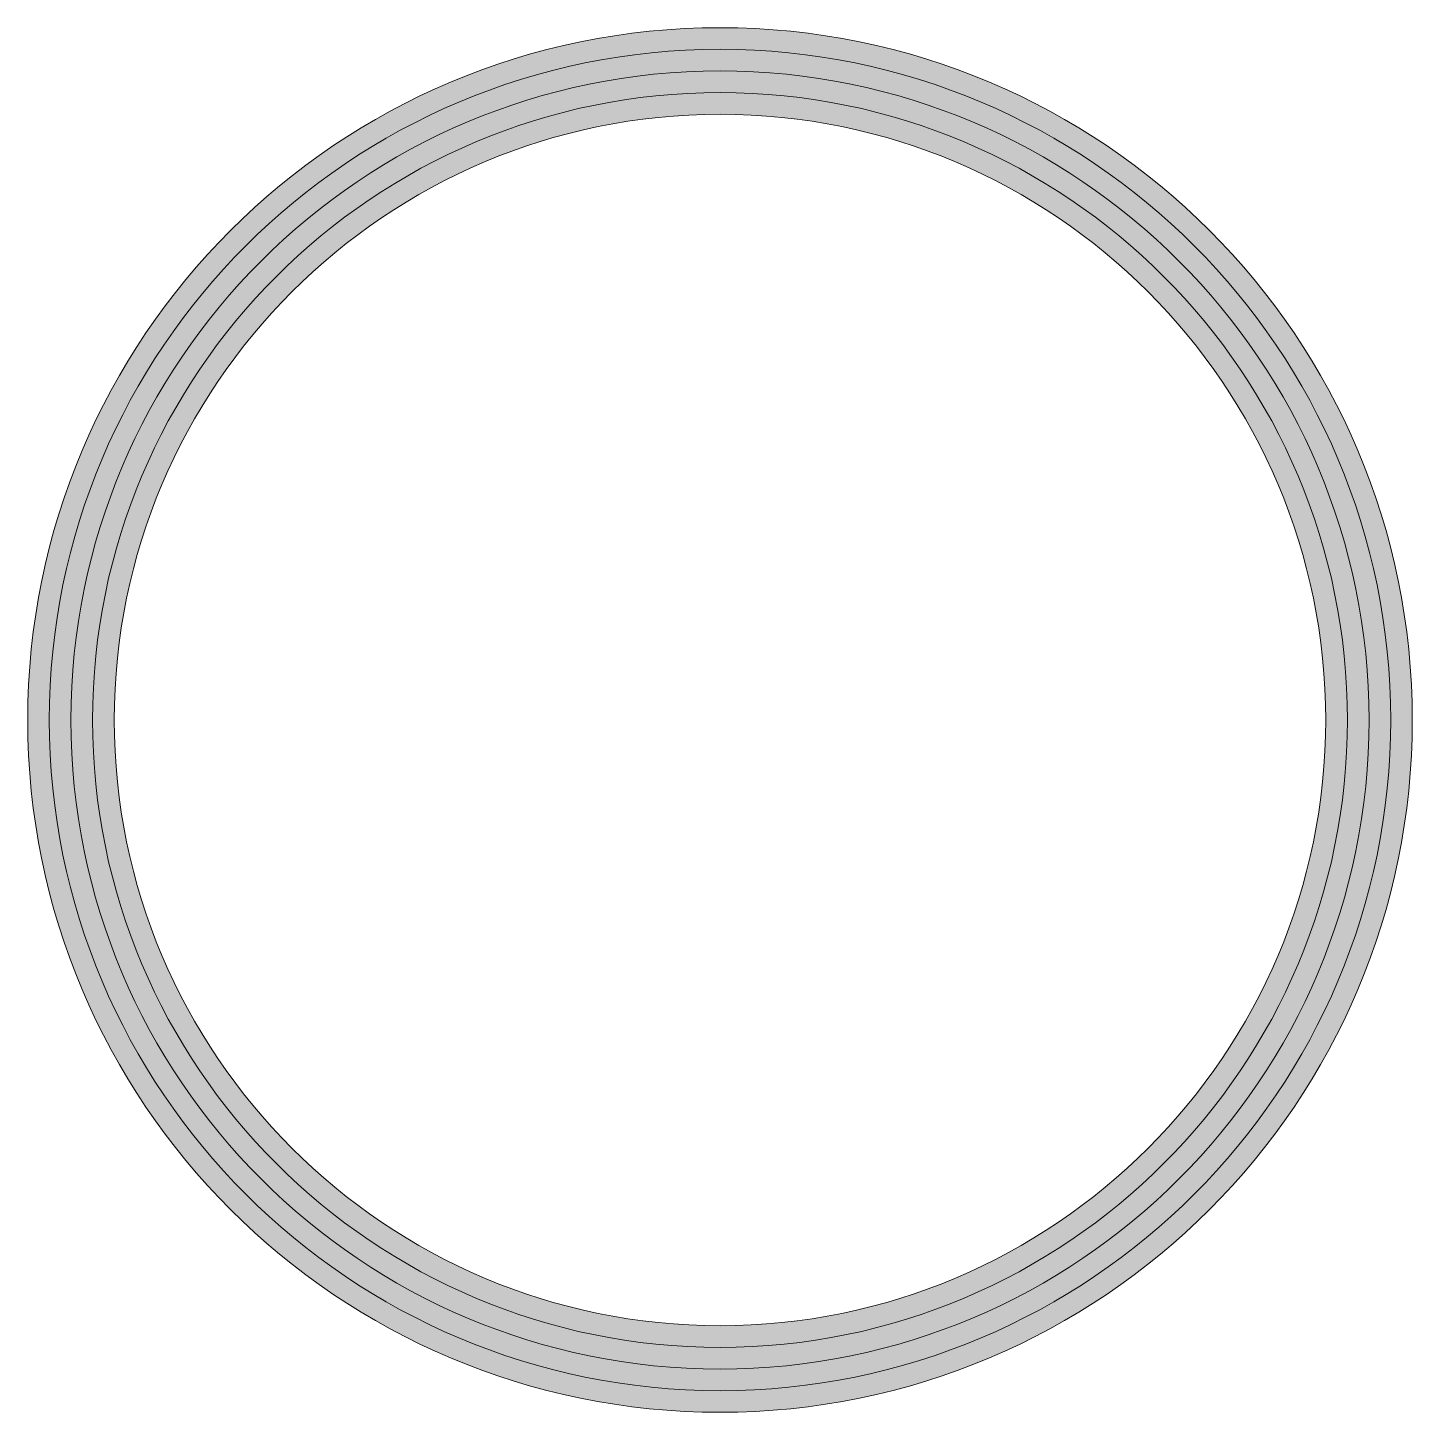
# Model space of a CAD drawing. Extents: x -4 to 4, y -4 to 4.
import ezdxf

# ---------------------------------------------------------------- set-up
doc = ezdxf.new("R2010")
doc.units = 0
doc.header["$MEASUREMENT"] = 0
doc.layers.add('center', color=7, linetype='Continuous')

# ---------------------------------------------------------------- blocks, each defined once
blk = doc.blocks.new('block 2')
at = {"layer": 'center', "true_color": 0xfe8831}
h = blk.add_hatch(color=30, dxfattribs=at)
h.dxf.hatch_style = 2
edge = h.paths.add_edge_path()
edge.add_spline(control_points=[(0, 4), (-2.2091, 4), (-4, 2.2091), (-4, 0), (-4, -2.2091), (-2.2091, -4), (0, -4), (2.2091, -4), (4, -2.2091), (4, 0), (4, 2.2091), (2.2091, 4), (0, 4), (0, 4), (0, 4), (0, 4)], knot_values=[0, 0, 0, 0, 1, 1, 1, 2, 2, 2, 3, 3, 3, 4, 4, 4, 5, 5, 5, 5], degree=3, periodic=1)
edge = h.paths.add_edge_path()
edge.add_spline(control_points=[(0, 3.5), (1.9299, 3.5), (3.5, 1.9299), (3.5, 0), (3.5, -1.9299), (1.9299, -3.5), (0, -3.5), (-1.9299, -3.5), (-3.5, -1.9299), (-3.5, 0), (-3.5, 1.9299), (-1.9299, 3.5), (0, 3.5)], knot_values=[0, 0, 0, 0, 1, 1, 1, 2, 2, 2, 3, 3, 3, 4, 4, 4, 4], degree=3, periodic=0)
edge.add_line((0, 3.5), (0, 3.5))
at = {"layer": 'center', "lineweight": 0}
for points, knots in [([(0, 4), (-2.2091, 4), (-4, 2.2091), (-4, 0), (-4, -2.2091), (-2.2091, -4), (0, -4), (2.2091, -4), (4, -2.2091), (4, 0), (4, 2.2091), (2.2091, 4), (0, 4), (0, 4), (0, 4), (0, 4)], [0, 0, 0, 0, 1, 1, 1, 2, 2, 2, 3, 3, 3, 4, 4, 4, 5, 5, 5, 5]), ([(0, 3.5), (1.9299, 3.5), (3.5, 1.9299), (3.5, 0), (3.5, -1.9299), (1.9299, -3.5), (0, -3.5), (-1.9299, -3.5), (-3.5, -1.9299), (-3.5, 0), (-3.5, 1.9299), (-1.9299, 3.5), (0, 3.5)], [0, 0, 0, 0, 1, 1, 1, 2, 2, 2, 3, 3, 3, 4, 4, 4, 4])]:
    blk.add_open_spline(points, degree=3, knots=knots, dxfattribs=at)

msp = doc.modelspace()

# ---------------------------------------------------------------- linework, layer by layer
at = {"layer": 'center', "color": 30, "lineweight": 18, "true_color": 0xfe8831}
for points in [[(3.875, 0), (3.875, -2.1401), (2.1401, -3.875), (0, -3.875), (-2.1401, -3.875), (-3.875, -2.1401), (-3.875, 0), (-3.875, 2.1401), (-2.1401, 3.875), (0, 3.875), (2.1401, 3.875), (3.875, 2.1401), (3.875, 0)], [(3.75, 0), (3.75, -2.0711), (2.0711, -3.75), (0, -3.75), (-2.0711, -3.75), (-3.75, -2.0711), (-3.75, 0), (-3.75, 2.0711), (-2.0711, 3.75), (0, 3.75), (2.0711, 3.75), (3.75, 2.0711), (3.75, 0)], [(3.625, 0), (3.625, -2.002), (2.002, -3.625), (0, -3.625), (-2.002, -3.625), (-3.625, -2.002), (-3.625, 0), (-3.625, 2.002), (-2.002, 3.625), (0, 3.625), (2.002, 3.625), (3.625, 2.002), (3.625, 0)]]:
    msp.add_open_spline(points, degree=3, knots=[0, 0, 0, 0, 1, 1, 1, 2, 2, 2, 3, 3, 3, 4, 4, 4, 4], dxfattribs=at)

# ---------------------------------------------------------------- block references
at = {"layer": 'center'}
msp.add_blockref('block 2', (0, 0), dxfattribs=at)

doc.saveas('drawing.dxf')
